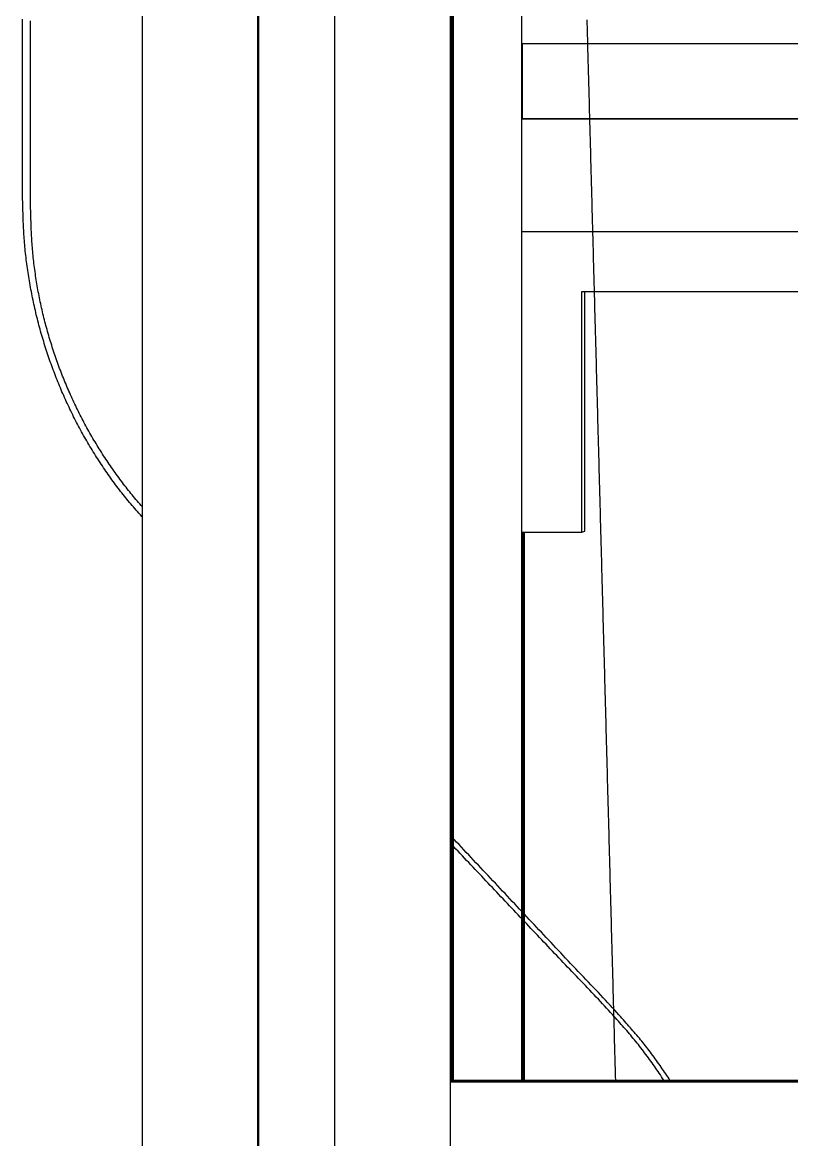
# Model space of a CAD drawing. Header units: millimetres. Extents: x -226 to 218, y -316 to 313.
# Drawn here: x -225.6 to -175, y -111.1 to -37.6 of the extents above; entities that cross this region are included whole.
import ezdxf

# ---------------------------------------------------------------- set-up
doc = ezdxf.new("R2010")
doc.units = ezdxf.units.MM
doc.layers.add('SKETCH', color=5, linetype='Continuous')
doc.layers.add('VISIBLE', color=7, linetype='Continuous')

msp = doc.modelspace()

# ---------------------------------------------------------------- linework, layer by layer
at = {"layer": 'SKETCH', "flags": 128}
for points in [[(-217.722, -70.2), (-217.77, -70.145), (-217.863, -70.04), (-217.955, -69.936), (-218.046, -69.832), (-218.136, -69.73), (-218.224, -69.628), (-218.312, -69.526), (-218.4, -69.424), (-218.486, -69.323), (-218.572, -69.221), (-218.657, -69.12), (-218.741, -69.018), (-218.826, -68.915), (-218.909, -68.812), (-218.993, -68.709), (-219.076, -68.604), (-219.158, -68.499), (-219.241, -68.392), (-219.324, -68.285), (-219.406, -68.176), (-219.489, -68.066), (-219.57, -67.955), (-219.652, -67.844), (-219.733, -67.733), (-219.813, -67.621), (-219.893, -67.509), (-219.973, -67.396), (-220.052, -67.283), (-220.131, -67.169), (-220.209, -67.055), (-220.286, -66.941), (-220.363, -66.826), (-220.44, -66.711), (-220.516, -66.595), (-220.592, -66.479), (-220.667, -66.363), (-220.741, -66.246), (-220.815, -66.129), (-220.889, -66.012), (-220.962, -65.894), (-221.034, -65.776), (-221.106, -65.657), (-221.178, -65.539), (-221.248, -65.419), (-221.319, -65.3), (-221.388, -65.18), (-221.458, -65.06), (-221.526, -64.939), (-221.595, -64.818), (-221.662, -64.697), (-221.73, -64.575), (-221.796, -64.453), (-221.863, -64.33), (-221.928, -64.207), (-221.993, -64.084), (-222.058, -63.96), (-222.122, -63.837), (-222.186, -63.712), (-222.249, -63.588), (-222.311, -63.463), (-222.373, -63.338), (-222.434, -63.212), (-222.495, -63.087), (-222.555, -62.961), (-222.615, -62.834), (-222.674, -62.708), (-222.732, -62.581), (-222.79, -62.454), (-222.847, -62.327), (-222.904, -62.199), (-222.96, -62.071), (-223.016, -61.943), (-223.071, -61.814), (-223.125, -61.685), (-223.179, -61.555), (-223.233, -61.426), (-223.286, -61.296), (-223.338, -61.166), (-223.39, -61.035), (-223.441, -60.904), (-223.491, -60.773), (-223.541, -60.642), (-223.591, -60.51), (-223.64, -60.379), (-223.688, -60.247), (-223.736, -60.115), (-223.783, -59.982), (-223.829, -59.849), (-223.875, -59.717), (-223.921, -59.584), (-223.965, -59.451), (-224.009, -59.317), (-224.053, -59.184), (-224.096, -59.05), (-224.138, -58.916), (-224.18, -58.781), (-224.221, -58.647), (-224.262, -58.512), (-224.302, -58.377), (-224.341, -58.241), (-224.38, -58.106), (-224.419, -57.97), (-224.456, -57.834), (-224.494, -57.698), (-224.53, -57.561), (-224.566, -57.425), (-224.601, -57.288), (-224.636, -57.151), (-224.67, -57.014), (-224.704, -56.877), (-224.737, -56.739), (-224.769, -56.602), (-224.801, -56.464), (-224.832, -56.327), (-224.862, -56.189), (-224.892, -56.051), (-224.921, -55.913), (-224.95, -55.775), (-224.978, -55.636), (-225.005, -55.498), (-225.032, -55.359), (-225.058, -55.22), (-225.084, -55.081), (-225.109, -54.941), (-225.134, -54.802), (-225.157, -54.662), (-225.181, -54.522), (-225.203, -54.383), (-225.225, -54.243), (-225.247, -54.102), (-225.268, -53.962), (-225.288, -53.822), (-225.307, -53.682), (-225.326, -53.541), (-225.344, -53.401), (-225.362, -53.26), (-225.379, -53.119), (-225.396, -52.979), (-225.411, -52.838), (-225.427, -52.698), (-225.441, -52.557), (-225.455, -52.418), (-225.467, -52.28), (-225.479, -52.142), (-225.49, -52.005), (-225.5, -51.868), (-225.51, -51.731), (-225.518, -51.595), (-225.527, -51.458), (-225.534, -51.321), (-225.542, -51.184), (-225.548, -51.046), (-225.554, -50.908), (-225.56, -50.768), (-225.566, -50.628), (-225.571, -50.487), (-225.576, -50.344), (-225.58, -50.2), (-225.585, -50.055), (-225.589, -49.908), (-225.593, -49.759), (-225.597, -49.608), (-225.601, -49.455), (-225.605, -49.3), (-225.61, -49.105), (-225.614, -48.907), (-225.617, -48.705), (-225.619, -48.501), (-225.621, -48.293), (-225.622, -48.083), (-225.623, -47.871), (-225.623, -47.656), (-225.623, -47.44), (-225.622, -47.222), (-225.622, -47.002), (-225.62, -46.782), (-225.619, -46.56), (-225.617, -46.338), (-225.616, -46.115), (-225.614, -45.892), (-225.613, -45.669), (-225.611, -45.446), (-225.609, -45.224), (-225.608, -45.002), (-225.607, -44.782), (-225.606, -44.562), (-225.605, -44.344), (-225.605, -44.128), (-225.605, -43.912), (-225.605, -43.697), (-225.605, -43.481), (-225.605, -43.266), (-225.605, -43.05), (-225.605, -42.835), (-225.605, -42.62), (-225.605, -42.404), (-225.605, -42.189), (-225.605, -41.973), (-225.605, -41.758), (-225.605, -41.542), (-225.605, -41.327), (-225.605, -41.111), (-225.605, -40.896), (-225.605, -40.68), (-225.605, -40.465), (-225.605, -40.25), (-225.605, -40.034), (-225.605, -39.819), (-225.605, -39.603), (-225.605, -39.388), (-225.605, -39.172), (-225.605, -38.957), (-225.605, -38.741), (-225.605, -38.526), (-225.605, -38.31), (-225.605, -38.095), (-225.605, -37.88), (-225.605, -37.664), (-225.605, -37.449)], [(-188.5, -37.479), (-188.493, -37.731), (-188.486, -37.983), (-188.479, -38.234), (-188.473, -38.486), (-188.466, -38.738), (-188.459, -38.99), (-188.452, -39.242), (-188.446, -39.493), (-188.439, -39.745), (-188.432, -39.997), (-188.425, -40.249), (-188.418, -40.5), (-188.412, -40.752), (-188.405, -41.004), (-188.398, -41.256), (-188.391, -41.508), (-188.384, -41.759), (-188.378, -42.011), (-188.371, -42.263), (-188.364, -42.515), (-188.357, -42.766), (-188.351, -43.018), (-188.344, -43.27), (-188.337, -43.522), (-188.33, -43.774), (-188.323, -44.025), (-188.317, -44.277), (-188.31, -44.529), (-188.303, -44.781), (-188.296, -45.032), (-188.289, -45.284), (-188.283, -45.536), (-188.276, -45.788), (-188.269, -46.04), (-188.262, -46.291), (-188.255, -46.543), (-188.249, -46.795), (-188.242, -47.047), (-188.235, -47.299), (-188.228, -47.55), (-188.222, -47.802), (-188.215, -48.054), (-188.208, -48.306), (-188.201, -48.557), (-188.194, -48.809), (-188.188, -49.061), (-188.181, -49.313), (-188.174, -49.565), (-188.167, -49.816), (-188.161, -50.068), (-188.154, -50.32), (-188.147, -50.572), (-188.14, -50.823), (-188.134, -51.075), (-188.127, -51.327), (-188.12, -51.579), (-188.113, -51.831), (-188.107, -52.082), (-188.1, -52.334), (-188.093, -52.586), (-188.087, -52.838), (-188.08, -53.089), (-188.073, -53.341), (-188.066, -53.593), (-188.06, -53.845), (-188.053, -54.097), (-188.046, -54.348), (-188.039, -54.6), (-188.033, -54.852), (-188.026, -55.104), (-188.019, -55.355), (-188.012, -55.607), (-188.006, -55.859), (-187.999, -56.111), (-187.992, -56.363), (-187.985, -56.614), (-187.978, -56.866), (-187.972, -57.118), (-187.965, -57.37), (-187.958, -57.622), (-187.951, -57.873), (-187.944, -58.125), (-187.938, -58.377), (-187.931, -58.629), (-187.924, -58.88), (-187.917, -59.132), (-187.91, -59.384), (-187.904, -59.636), (-187.897, -59.888), (-187.89, -60.139), (-187.883, -60.391), (-187.877, -60.643), (-187.87, -60.895), (-187.863, -61.146), (-187.856, -61.398), (-187.849, -61.65), (-187.843, -61.902), (-187.836, -62.154), (-187.829, -62.405), (-187.822, -62.657), (-187.816, -62.909), (-187.809, -63.161), (-187.802, -63.412), (-187.796, -63.664), (-187.789, -63.916), (-187.782, -64.168), (-187.775, -64.42), (-187.769, -64.671), (-187.762, -64.923), (-187.755, -65.175), (-187.748, -65.427), (-187.742, -65.678), (-187.735, -65.93), (-187.728, -66.182), (-187.721, -66.434), (-187.715, -66.686), (-187.708, -66.937), (-187.701, -67.189), (-187.694, -67.441), (-187.688, -67.693), (-187.681, -67.944), (-187.674, -68.196), (-187.667, -68.448), (-187.661, -68.7), (-187.654, -68.952), (-187.647, -69.203), (-187.64, -69.455), (-187.633, -69.707), (-187.627, -69.959), (-187.62, -70.211), (-187.613, -70.462), (-187.606, -70.714), (-187.599, -70.966), (-187.593, -71.218), (-187.586, -71.469), (-187.579, -71.721), (-187.572, -71.973), (-187.565, -72.225), (-187.559, -72.477), (-187.552, -72.728), (-187.545, -72.98), (-187.538, -73.232), (-187.532, -73.484), (-187.525, -73.735), (-187.518, -73.987), (-187.511, -74.239), (-187.505, -74.491), (-187.498, -74.743), (-187.491, -74.994), (-187.484, -75.246), (-187.478, -75.498), (-187.471, -75.75), (-187.464, -76.001), (-187.457, -76.253), (-187.451, -76.505), (-187.444, -76.757), (-187.437, -77.009), (-187.43, -77.26), (-187.424, -77.512), (-187.417, -77.764), (-187.41, -78.016), (-187.404, -78.267), (-187.397, -78.519), (-187.39, -78.771), (-187.383, -79.023), (-187.377, -79.275), (-187.37, -79.526), (-187.363, -79.778), (-187.356, -80.03), (-187.349, -80.282), (-187.343, -80.534), (-187.336, -80.785), (-187.329, -81.037), (-187.322, -81.289), (-187.316, -81.541), (-187.309, -81.792), (-187.302, -82.044), (-187.295, -82.296), (-187.288, -82.548), (-187.282, -82.8), (-187.275, -83.051), (-187.268, -83.303), (-187.261, -83.555), (-187.254, -83.807), (-187.248, -84.058), (-187.241, -84.31), (-187.234, -84.562), (-187.227, -84.814), (-187.221, -85.066), (-187.214, -85.317), (-187.207, -85.569), (-187.2, -85.821), (-187.193, -86.073), (-187.187, -86.324), (-187.18, -86.576), (-187.173, -86.828), (-187.166, -87.08), (-187.159, -87.332), (-187.153, -87.583), (-187.146, -87.835), (-187.139, -88.087), (-187.132, -88.339), (-187.125, -88.59), (-187.119, -88.842), (-187.112, -89.094), (-187.105, -89.346), (-187.098, -89.598), (-187.092, -89.849), (-187.085, -90.101), (-187.078, -90.353), (-187.071, -90.605), (-187.064, -90.857), (-187.058, -91.108), (-187.051, -91.36), (-187.044, -91.612), (-187.037, -91.864), (-187.031, -92.115), (-187.024, -92.367), (-187.017, -92.619), (-187.01, -92.871), (-187.004, -93.123), (-186.997, -93.374), (-186.99, -93.626), (-186.983, -93.878), (-186.977, -94.13), (-186.97, -94.381), (-186.963, -94.633), (-186.956, -94.885), (-186.95, -95.137), (-186.943, -95.389), (-186.936, -95.64), (-186.93, -95.892), (-186.923, -96.144), (-186.916, -96.396), (-186.909, -96.647), (-186.903, -96.899), (-186.896, -97.151), (-186.889, -97.403), (-186.882, -97.655), (-186.876, -97.906), (-186.869, -98.158), (-186.862, -98.41), (-186.855, -98.662), (-186.848, -98.913), (-186.842, -99.165), (-186.835, -99.417), (-186.828, -99.669), (-186.821, -99.921), (-186.814, -100.172), (-186.808, -100.424), (-186.801, -100.676), (-186.794, -100.928), (-186.787, -101.179), (-186.78, -101.431), (-186.774, -101.683), (-186.767, -101.935), (-186.76, -102.187), (-186.753, -102.438), (-186.747, -102.69), (-186.74, -102.942), (-186.733, -103.194), (-186.726, -103.446), (-186.719, -103.697), (-186.713, -103.949), (-186.706, -104.201), (-186.699, -104.453), (-186.692, -104.705), (-186.686, -104.956), (-186.679, -105.208), (-186.672, -105.46), (-186.665, -105.712), (-186.659, -105.964), (-186.652, -106.216), (-186.645, -106.467), (-186.639, -106.719), (-186.632, -106.971), (-186.625, -107.223), (-186.625, -107.233)], [(-217.722, -69.528), (-217.726, -69.523), (-217.814, -69.422), (-217.9, -69.322), (-217.986, -69.223), (-218.07, -69.124), (-218.154, -69.026), (-218.237, -68.927), (-218.319, -68.829), (-218.401, -68.73), (-218.482, -68.631), (-218.563, -68.532), (-218.644, -68.432), (-218.724, -68.331), (-218.805, -68.228), (-218.885, -68.125), (-218.965, -68.021), (-219.046, -67.914), (-219.126, -67.807), (-219.206, -67.7), (-219.286, -67.592), (-219.365, -67.483), (-219.443, -67.375), (-219.522, -67.266), (-219.599, -67.156), (-219.677, -67.046), (-219.753, -66.936), (-219.83, -66.825), (-219.905, -66.714), (-219.981, -66.603), (-220.055, -66.491), (-220.13, -66.379), (-220.203, -66.267), (-220.277, -66.154), (-220.349, -66.042), (-220.421, -65.928), (-220.493, -65.815), (-220.564, -65.701), (-220.635, -65.587), (-220.705, -65.473), (-220.775, -65.358), (-220.844, -65.243), (-220.912, -65.128), (-220.98, -65.012), (-221.047, -64.897), (-221.114, -64.78), (-221.181, -64.664), (-221.247, -64.547), (-221.312, -64.43), (-221.377, -64.312), (-221.442, -64.194), (-221.506, -64.076), (-221.569, -63.958), (-221.632, -63.839), (-221.694, -63.72), (-221.756, -63.601), (-221.817, -63.481), (-221.878, -63.361), (-221.938, -63.241), (-221.998, -63.121), (-222.057, -63.001), (-222.115, -62.88), (-222.173, -62.759), (-222.231, -62.638), (-222.287, -62.516), (-222.344, -62.395), (-222.399, -62.273), (-222.455, -62.15), (-222.509, -62.028), (-222.563, -61.905), (-222.617, -61.782), (-222.67, -61.659), (-222.722, -61.535), (-222.774, -61.411), (-222.826, -61.287), (-222.877, -61.163), (-222.927, -61.038), (-222.977, -60.913), (-223.026, -60.788), (-223.075, -60.663), (-223.123, -60.537), (-223.17, -60.412), (-223.217, -60.286), (-223.263, -60.16), (-223.309, -60.033), (-223.354, -59.907), (-223.399, -59.78), (-223.443, -59.654), (-223.486, -59.527), (-223.529, -59.4), (-223.572, -59.272), (-223.613, -59.145), (-223.654, -59.017), (-223.695, -58.889), (-223.735, -58.761), (-223.774, -58.633), (-223.813, -58.504), (-223.852, -58.376), (-223.889, -58.247), (-223.926, -58.118), (-223.963, -57.988), (-223.999, -57.859), (-224.034, -57.729), (-224.069, -57.6), (-224.104, -57.47), (-224.137, -57.34), (-224.17, -57.209), (-224.203, -57.079), (-224.235, -56.949), (-224.266, -56.818), (-224.297, -56.688), (-224.327, -56.557), (-224.356, -56.426), (-224.385, -56.295), (-224.414, -56.164), (-224.441, -56.033), (-224.469, -55.902), (-224.495, -55.77), (-224.521, -55.639), (-224.547, -55.507), (-224.572, -55.375), (-224.596, -55.243), (-224.62, -55.111), (-224.643, -54.978), (-224.665, -54.846), (-224.687, -54.713), (-224.709, -54.581), (-224.729, -54.448), (-224.75, -54.315), (-224.769, -54.182), (-224.788, -54.049), (-224.807, -53.916), (-224.824, -53.783), (-224.841, -53.65), (-224.858, -53.517), (-224.874, -53.384), (-224.889, -53.25), (-224.904, -53.117), (-224.918, -52.985), (-224.931, -52.853), (-224.943, -52.722), (-224.955, -52.592), (-224.965, -52.463), (-224.975, -52.334), (-224.984, -52.205), (-224.993, -52.077), (-225.001, -51.948), (-225.008, -51.819), (-225.015, -51.69), (-225.022, -51.56), (-225.028, -51.429), (-225.033, -51.298), (-225.039, -51.166), (-225.044, -51.032), (-225.048, -50.897), (-225.053, -50.761), (-225.057, -50.623), (-225.061, -50.483), (-225.065, -50.341), (-225.069, -50.197), (-225.073, -50.05), (-225.077, -49.901), (-225.082, -49.708), (-225.086, -49.511), (-225.089, -49.311), (-225.091, -49.106), (-225.093, -48.899), (-225.095, -48.688), (-225.095, -48.475), (-225.095, -48.259), (-225.095, -48.041), (-225.095, -47.821), (-225.094, -47.6), (-225.093, -47.377), (-225.091, -47.153), (-225.09, -46.929), (-225.088, -46.703), (-225.086, -46.478), (-225.085, -46.252), (-225.083, -46.027), (-225.081, -45.802), (-225.08, -45.579), (-225.079, -45.356), (-225.078, -45.134), (-225.077, -44.915), (-225.077, -44.697), (-225.077, -44.48), (-225.077, -44.263), (-225.077, -44.046), (-225.077, -43.829), (-225.077, -43.613), (-225.077, -43.396), (-225.077, -43.179), (-225.077, -42.962), (-225.077, -42.745), (-225.077, -42.529), (-225.077, -42.312), (-225.077, -42.095), (-225.077, -41.878), (-225.077, -41.661), (-225.077, -41.444), (-225.077, -41.228), (-225.077, -41.011), (-225.077, -40.794), (-225.077, -40.577), (-225.077, -40.36), (-225.077, -40.144), (-225.077, -39.927), (-225.077, -39.71), (-225.077, -39.493), (-225.077, -39.276), (-225.077, -39.059), (-225.077, -38.843), (-225.077, -38.626), (-225.077, -38.409), (-225.077, -38.192), (-225.077, -37.975), (-225.077, -37.759), (-225.077, -37.542)], [(-183.032, -107.233), (-183.088, -107.145), (-183.162, -107.033), (-183.235, -106.92), (-183.31, -106.808), (-183.384, -106.697), (-183.46, -106.585), (-183.535, -106.474), (-183.612, -106.364), (-183.688, -106.254), (-183.766, -106.144), (-183.843, -106.034), (-183.922, -105.925), (-184, -105.816), (-184.079, -105.708), (-184.159, -105.6), (-184.239, -105.492), (-184.319, -105.385), (-184.4, -105.279), (-184.48, -105.174), (-184.561, -105.071), (-184.641, -104.969), (-184.721, -104.868), (-184.802, -104.768), (-184.883, -104.668), (-184.964, -104.569), (-185.046, -104.47), (-185.128, -104.372), (-185.211, -104.274), (-185.295, -104.175), (-185.379, -104.076), (-185.465, -103.977), (-185.552, -103.877), (-185.639, -103.776), (-185.728, -103.675), (-185.819, -103.572), (-185.911, -103.468), (-186.004, -103.363), (-186.099, -103.256), (-186.195, -103.147), (-186.294, -103.036), (-186.394, -102.924), (-186.53, -102.772), (-186.669, -102.617), (-186.813, -102.46), (-186.96, -102.3), (-187.11, -102.137), (-187.263, -101.972), (-187.418, -101.806), (-187.576, -101.637), (-187.737, -101.467), (-187.899, -101.295), (-188.063, -101.122), (-188.228, -100.948), (-188.394, -100.773), (-188.561, -100.598), (-188.729, -100.422), (-188.896, -100.246), (-189.064, -100.07), (-189.232, -99.894), (-189.399, -99.719), (-189.565, -99.544), (-189.73, -99.37), (-189.894, -99.197), (-190.056, -99.025), (-190.216, -98.855), (-190.376, -98.686), (-190.535, -98.516), (-190.694, -98.347), (-190.853, -98.177), (-191.013, -98.007), (-191.172, -97.838), (-191.331, -97.668), (-191.491, -97.499), (-191.65, -97.329), (-191.809, -97.16), (-191.969, -96.99), (-192.128, -96.821), (-192.287, -96.651), (-192.446, -96.482), (-192.606, -96.312), (-192.765, -96.143), (-192.924, -95.973), (-193.084, -95.804), (-193.243, -95.634), (-193.402, -95.465), (-193.561, -95.295), (-193.721, -95.126), (-193.88, -94.956), (-194.039, -94.787), (-194.199, -94.617), (-194.358, -94.448), (-194.517, -94.278), (-194.676, -94.108), (-194.836, -93.939), (-194.995, -93.769), (-195.154, -93.6), (-195.313, -93.43), (-195.473, -93.261), (-195.632, -93.091), (-195.791, -92.922), (-195.95, -92.752), (-196.11, -92.582), (-196.269, -92.413), (-196.428, -92.243), (-196.587, -92.074), (-196.747, -91.904), (-196.906, -91.735), (-197.065, -91.565), (-197.224, -91.396), (-197.269, -91.348)], [(-183.437, -107.233), (-183.439, -107.23), (-183.514, -107.114), (-183.589, -106.998), (-183.665, -106.883), (-183.742, -106.768), (-183.819, -106.653), (-183.896, -106.539), (-183.974, -106.425), (-184.053, -106.312), (-184.132, -106.199), (-184.211, -106.086), (-184.291, -105.974), (-184.371, -105.862), (-184.452, -105.751), (-184.533, -105.64), (-184.615, -105.53), (-184.697, -105.42), (-184.78, -105.311), (-184.862, -105.204), (-184.945, -105.097), (-185.027, -104.992), (-185.11, -104.888), (-185.194, -104.784), (-185.277, -104.681), (-185.361, -104.579), (-185.446, -104.477), (-185.531, -104.376), (-185.616, -104.274), (-185.703, -104.173), (-185.79, -104.072), (-185.877, -103.97), (-185.966, -103.868), (-186.056, -103.765), (-186.146, -103.662), (-186.238, -103.558), (-186.331, -103.453), (-186.425, -103.348), (-186.52, -103.241), (-186.617, -103.132), (-186.715, -103.022), (-186.814, -102.911), (-186.939, -102.773), (-187.066, -102.632), (-187.196, -102.49), (-187.328, -102.347), (-187.463, -102.202), (-187.599, -102.055), (-187.738, -101.908), (-187.878, -101.759), (-188.02, -101.609), (-188.163, -101.459), (-188.307, -101.308), (-188.452, -101.156), (-188.598, -101.004), (-188.744, -100.851), (-188.891, -100.699), (-189.038, -100.546), (-189.185, -100.393), (-189.332, -100.24), (-189.478, -100.087), (-189.624, -99.935), (-189.769, -99.784), (-189.913, -99.632), (-190.056, -99.482), (-190.198, -99.333), (-190.339, -99.183), (-190.48, -99.034), (-190.621, -98.885), (-190.762, -98.736), (-190.903, -98.587), (-191.044, -98.438), (-191.185, -98.289), (-191.326, -98.14), (-191.467, -97.991), (-191.608, -97.842), (-191.749, -97.693), (-191.89, -97.543), (-192.031, -97.394), (-192.172, -97.245), (-192.313, -97.096), (-192.454, -96.947), (-192.595, -96.798), (-192.736, -96.649), (-192.878, -96.5), (-193.019, -96.351), (-193.16, -96.202), (-193.301, -96.053), (-193.442, -95.903), (-193.583, -95.754), (-193.724, -95.605), (-193.865, -95.456), (-194.006, -95.307), (-194.147, -95.158), (-194.288, -95.009), (-194.429, -94.86), (-194.57, -94.71), (-194.711, -94.561), (-194.852, -94.412), (-194.993, -94.263), (-195.134, -94.114), (-195.275, -93.965), (-195.416, -93.815), (-195.557, -93.666), (-195.698, -93.517), (-195.839, -93.368), (-195.98, -93.219), (-196.121, -93.07), (-196.262, -92.92), (-196.403, -92.771), (-196.544, -92.622), (-196.685, -92.473), (-196.827, -92.324), (-196.968, -92.175), (-197.109, -92.026), (-197.25, -91.876), (-197.269, -91.856)]]:
    msp.add_lwpolyline(points, dxfattribs=at)
at = {"layer": 'VISIBLE'}
for p, q in [((-217.722, -315.949), (-217.722, 312.911)), ((-210.127, -315.949), (-210.127, 312.911)), ((-210.063, -315.853), (-210.063, 312.816)), ((-205.063, -315.949), (-205.063, 312.911)), ((-197.468, -315.949), (-197.468, 312.911)), ((-192.783, -107.233), (-192.783, 25.291)), ((-197.393, -107.301), (-197.393, 9.11)), ((-197.343, -107.301), (-197.343, 9.108)), ((-197.269, -107.233), (-197.269, 9.105)), ((-192.783, -39.051), (192.783, -39.051)), ((-192.726, -43.981), (-192.726, -39.051)), ((-192.783, -43.994), (-192.726, -43.981)), ((-192.783, -43.994), (192.783, -43.994)), ((-192.726, -43.981), (192.726, -43.981)), ((-192.783, -51.409), (192.783, -51.409)), ((-188.828, -71.181), (-188.828, -55.363)), ((-188.828, -55.363), (-173.01, -55.363)), ((-188.642, -71.111), (-188.642, -55.363)), ((-192.783, -71.181), (-188.828, -71.181)), ((-192.712, -107.233), (-192.712, -71.181)), ((-192.664, -107.233), (-192.664, -71.181)), ((-192.593, -107.233), (-192.593, -71.181)), ((-188.828, -71.181), (-188.642, -71.111)), ((-197.343, -107.274), (-197.269, -107.233)), ((-197.343, -107.274), (197.343, -107.274)), ((-197.269, -107.233), (197.269, -107.233)), ((-197.468, -107.342), (-197.393, -107.301)), ((-197.468, -107.342), (197.468, -107.342)), ((-197.393, -107.301), (197.393, -107.301))]:
    msp.add_line(p, q, dxfattribs=at)

doc.saveas('drawing.dxf')
